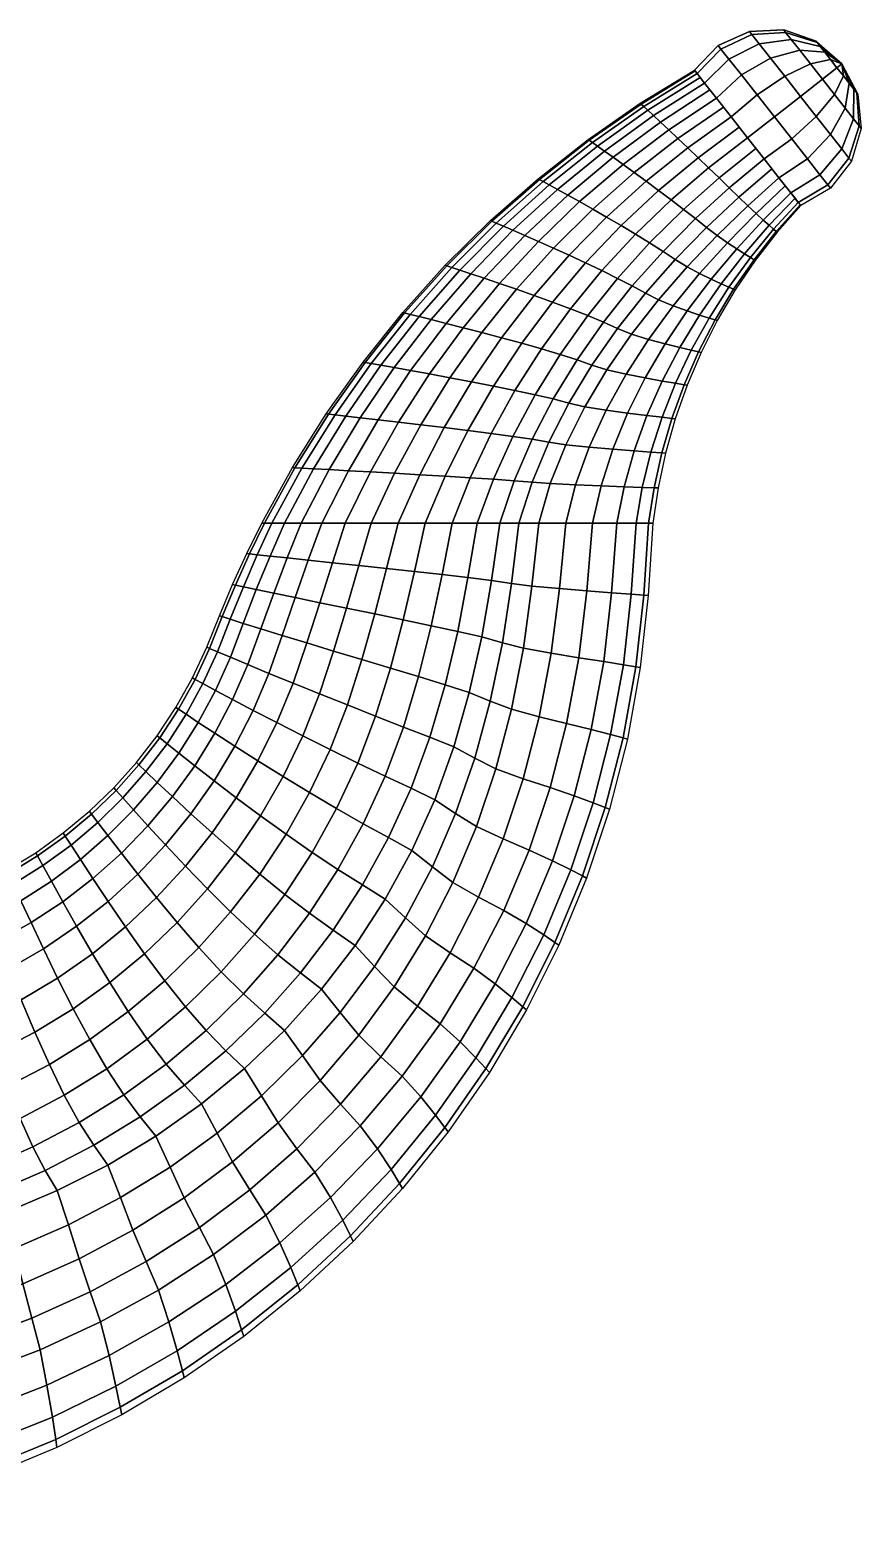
# Model space of a CAD drawing. Extents: x 60 to 137, y 33 to 192.
# Drawn here: x 108.6 to 137.2, y 33.4 to 85 of the extents above; entities that cross this region are included whole.
import ezdxf

# ---------------------------------------------------------------- set-up
doc = ezdxf.new("R2010")
doc.units = 0
doc.header["$MEASUREMENT"] = 0
doc.layers.get('0').update_dxf_attribs({"linetype": 'CONTINUOUS'})
doc.layers.add('SURFACE', color=51, linetype='CONTINUOUS')

# ---------------------------------------------------------------- blocks, each defined once
blk = doc.blocks.new('1')
at = {"layer": 'SURFACE'}
mesh = blk.add_polymesh((9, 9), dxfattribs=at)
for k, corner in enumerate([(0.039, 0.231, -60), (1.206, 0.231, -59.957), (2.367, 0.231, -59.83), (3.516, 0.231, -59.618), (4.645, 0.231, -59.323), (5.751, 0.231, -58.946), (6.826, 0.231, -58.49), (7.865, 0.231, -57.956), (8.862, 0.231, -57.348), (0.039, 1.588, -60.155), (1.216, 1.584, -60.11), (2.385, 1.576, -59.979), (3.542, 1.562, -59.762), (4.68, 1.544, -59.462), (5.793, 1.522, -59.08), (6.876, 1.497, -58.617), (7.921, 1.469, -58.076), (8.924, 1.44, -57.461), (0.039, 2.874, -60.614), (1.242, 2.868, -60.56), (2.438, 2.852, -60.417), (3.62, 2.825, -60.188), (4.781, 2.791, -59.873), (5.917, 2.749, -59.473), (7.02, 2.701, -58.992), (8.086, 2.648, -58.431), (9.108, 2.592, -57.794), (0.039, 4.024, -61.351), (1.285, 4.016, -61.283), (2.521, 3.993, -61.124), (3.742, 3.956, -60.873), (4.942, 3.908, -60.534), (6.114, 3.85, -60.107), (7.252, 3.783, -59.595), (8.349, 3.71, -59.001), (9.401, 3.632, -58.328), (0.039, 4.977, -62.329), (1.34, 4.967, -62.243), (2.631, 4.94, -62.061), (3.905, 4.896, -61.783), (5.156, 4.839, -61.411), (6.376, 4.77, -60.947), (7.56, 4.691, -60.395), (8.701, 4.604, -59.757), (9.793, 4.512, -59.036), (0.039, 5.684, -63.498), (1.408, 5.674, -63.39), (2.764, 5.645, -63.18), (4.102, 5.598, -62.869), (5.414, 5.538, -62.459), (6.694, 5.464, -61.952), (7.934, 5.38, -61.351), (9.128, 5.288, -60.66), (10.27, 5.189, -59.883), (0.039, 6.109, -64.796), (1.485, 6.099, -64.664), (2.917, 6.071, -64.423), (4.328, 6.026, -64.075), (5.711, 5.968, -63.622), (7.058, 5.897, -63.068), (8.362, 5.817, -62.414), (9.617, 5.728, -61.666), (10.817, 5.633, -60.827), (0.039, 6.229, -66.156), (1.57, 6.22, -65.998), (3.085, 6.196, -65.724), (4.576, 6.159, -65.338), (6.036, 6.109, -64.842), (7.457, 6.048, -64.238), (8.832, 5.979, -63.531), (10.154, 5.904, -62.724), (11.416, 5.823, -61.821), (0.039, 6.038, -67.508), (1.66, 6.032, -67.322), (3.263, 6.015, -67.017), (4.84, 5.988, -66.593), (6.382, 5.953, -66.055), (7.882, 5.91, -65.404), (9.331, 5.862, -64.645), (10.723, 5.808, -63.781), (12.05, 5.75, -62.819)]):
    mesh.set_mesh_vertex(divmod(k, 9), corner)
mesh = blk.add_polymesh((9, 9), dxfattribs=at)
for k, corner in enumerate([(0.039, 6.038, -67.508), (1.66, 6.032, -67.322), (3.263, 6.015, -67.017), (4.84, 5.988, -66.593), (6.382, 5.953, -66.055), (7.882, 5.91, -65.404), (9.331, 5.862, -64.645), (10.723, 5.808, -63.781), (12.05, 5.75, -62.819), (0.039, 5.546, -68.782), (1.755, 5.544, -68.569), (3.449, 5.537, -68.232), (5.113, 5.525, -67.774), (6.74, 5.509, -67.197), (8.32, 5.491, -66.505), (9.845, 5.47, -65.7), (11.308, 5.446, -64.787), (12.701, 5.421, -63.77), (0.039, 4.78, -69.913), (1.85, 4.781, -69.672), (3.637, 4.785, -69.307), (5.39, 4.792, -68.819), (7.1, 4.801, -68.211), (8.76, 4.811, -67.484), (10.36, 4.824, -66.643), (11.893, 4.837, -65.69), (13.351, 4.851, -64.631), (0.039, 3.777, -70.84), (1.946, 3.783, -70.573), (3.824, 3.8, -70.185), (5.663, 3.827, -69.674), (7.455, 3.863, -69.043), (9.192, 3.907, -68.293), (10.864, 3.957, -67.427), (12.463, 4.011, -66.448), (13.981, 4.07, -65.36), (0.039, 2.755, -71.633), (2.039, 2.764, -71.343), (4.004, 2.792, -70.933), (5.927, 2.835, -70.403), (7.796, 2.892, -69.755), (9.604, 2.961, -68.988), (11.342, 3.041, -68.105), (13.002, 3.128, -67.108), (14.575, 3.22, -66), (0.039, 2.637, -72.997), (2.128, 2.642, -72.679), (4.176, 2.658, -72.236), (6.174, 2.684, -71.669), (8.115, 2.717, -70.977), (9.987, 2.758, -70.163), (11.784, 2.804, -69.228), (13.496, 2.855, -68.174), (15.116, 2.909, -67.005), (0.039, 2.519, -74.36), (2.211, 2.523, -74.016), (4.338, 2.535, -73.541), (6.41, 2.553, -72.935), (8.419, 2.578, -72.2), (10.355, 2.607, -71.337), (12.209, 2.641, -70.347), (13.975, 2.678, -69.234), (15.643, 2.717, -68.001), (0.039, 2.531, -75.681), (2.289, 2.536, -75.311), (4.493, 2.551, -74.805), (6.643, 2.574, -74.162), (8.727, 2.604, -73.384), (10.737, 2.64, -72.471), (12.663, 2.682, -71.428), (14.497, 2.728, -70.256), (16.23, 2.777, -68.96), (0.039, 3.149, -76.889), (2.358, 3.149, -76.497), (4.633, 3.148, -75.963), (6.853, 3.145, -75.285), (9.009, 3.143, -74.467), (11.089, 3.139, -73.509), (13.085, 3.135, -72.415), (14.986, 3.131, -71.188), (16.785, 3.127, -69.832)]):
    mesh.set_mesh_vertex(divmod(k, 9), corner)
mesh = blk.add_polymesh((9, 9), dxfattribs=at)
for k, corner in enumerate([(8.862, 0.231, -57.348), (9.812, 0.231, -56.669), (10.71, 0.231, -55.922), (11.551, 0.231, -55.112), (12.331, 0.231, -54.243), (13.045, 0.231, -53.319), (13.69, 0.231, -52.346), (14.263, 0.231, -51.328), (14.759, 0.231, -50.271), (8.924, 1.44, -57.461), (9.88, 1.409, -56.774), (10.783, 1.378, -56.02), (11.629, 1.347, -55.201), (12.413, 1.316, -54.323), (13.131, 1.286, -53.39), (13.779, 1.259, -52.407), (14.353, 1.234, -51.379), (14.852, 1.212, -50.312), (9.108, 2.592, -57.794), (10.08, 2.533, -57.084), (10.999, 2.473, -56.304), (11.859, 2.413, -55.46), (12.655, 2.355, -54.555), (13.383, 2.298, -53.594), (14.04, 2.246, -52.583), (14.621, 2.198, -51.527), (15.125, 2.156, -50.431), (9.401, 3.632, -58.328), (10.402, 3.551, -57.58), (11.346, 3.468, -56.76), (12.228, 3.384, -55.874), (13.044, 3.303, -54.926), (13.79, 3.225, -53.921), (14.461, 3.152, -52.864), (15.054, 3.085, -51.762), (15.567, 3.027, -50.62), (9.793, 4.512, -59.036), (10.831, 4.415, -58.237), (11.81, 4.316, -57.365), (12.723, 4.217, -56.423), (13.567, 4.121, -55.417), (14.336, 4.028, -54.353), (15.028, 3.941, -53.237), (15.637, 3.862, -52.074), (16.162, 3.793, -50.871), (10.27, 5.189, -59.883), (11.354, 5.086, -59.024), (12.375, 4.981, -58.088), (13.326, 4.876, -57.08), (14.204, 4.773, -56.006), (15.003, 4.674, -54.872), (15.719, 4.582, -53.684), (16.349, 4.498, -52.448), (16.889, 4.424, -51.172), (10.817, 5.633, -60.827), (11.954, 5.534, -59.902), (13.023, 5.433, -58.897), (14.018, 5.332, -57.816), (14.934, 5.232, -56.667), (15.767, 5.138, -55.455), (16.512, 5.049, -54.187), (17.165, 4.968, -52.87), (17.723, 4.897, -51.512), (11.416, 5.823, -61.821), (12.61, 5.738, -60.829), (13.732, 5.652, -59.752), (14.775, 5.565, -58.597), (15.734, 5.481, -57.369), (16.604, 5.4, -56.077), (17.38, 5.324, -54.726), (18.058, 5.255, -53.324), (18.635, 5.195, -51.879), (12.05, 5.75, -62.819), (13.305, 5.691, -61.761), (14.482, 5.63, -60.616), (15.575, 5.569, -59.388), (16.578, 5.509, -58.085), (17.486, 5.451, -56.713), (18.294, 5.398, -55.28), (18.998, 5.349, -53.793), (19.595, 5.306, -52.262)]):
    mesh.set_mesh_vertex(divmod(k, 9), corner)
mesh = blk.add_polymesh((9, 9), dxfattribs=at)
for k, corner in enumerate([(12.05, 5.75, -62.819), (13.305, 5.691, -61.761), (14.482, 5.63, -60.616), (15.575, 5.569, -59.388), (16.578, 5.509, -58.085), (17.486, 5.451, -56.713), (18.294, 5.398, -55.28), (18.998, 5.349, -53.793), (19.595, 5.306, -52.262), (12.701, 5.421, -63.77), (14.017, 5.395, -62.655), (15.25, 5.368, -61.448), (16.392, 5.342, -60.155), (17.439, 5.316, -58.783), (18.385, 5.291, -57.338), (19.224, 5.267, -55.828), (19.954, 5.246, -54.261), (20.569, 5.227, -52.646), (13.351, 4.851, -64.631), (14.726, 4.866, -63.47), (16.012, 4.882, -62.213), (17.202, 4.897, -60.866), (18.291, 4.912, -59.435), (19.272, 4.926, -57.928), (20.141, 4.94, -56.351), (20.894, 4.952, -54.712), (21.527, 4.963, -53.02), (13.981, 4.07, -65.36), (15.412, 4.131, -64.168), (16.747, 4.193, -62.876), (17.981, 4.255, -61.49), (19.107, 4.316, -60.016), (20.12, 4.374, -58.46), (21.015, 4.429, -56.83), (21.788, 4.479, -55.132), (22.435, 4.522, -53.373), (14.575, 3.22, -66), (16.054, 3.317, -64.786), (17.433, 3.416, -63.468), (18.704, 3.515, -62.053), (19.862, 3.612, -60.545), (20.901, 3.705, -58.95), (21.817, 3.792, -57.274), (22.606, 3.871, -55.524), (23.263, 3.94, -53.708), (15.116, 2.909, -67.005), (16.636, 2.966, -65.724), (18.05, 3.024, -64.337), (19.351, 3.082, -62.849), (20.534, 3.138, -61.264), (21.593, 3.193, -59.589), (22.523, 3.244, -57.83), (23.322, 3.29, -55.995), (23.985, 3.33, -54.091), (15.643, 2.717, -68.001), (17.206, 2.759, -66.653), (18.657, 2.801, -65.195), (19.991, 2.843, -63.631), (21.201, 2.884, -61.968), (22.282, 2.924, -60.212), (23.23, 2.961, -58.37), (24.042, 2.994, -56.45), (24.714, 3.024, -54.458), (16.23, 2.777, -68.96), (17.855, 2.829, -67.544), (19.363, 2.881, -66.014), (20.749, 2.933, -64.376), (22.007, 2.984, -62.636), (23.13, 3.034, -60.801), (24.115, 3.08, -58.878), (24.956, 3.121, -56.875), (25.652, 3.158, -54.801), (16.785, 3.127, -69.832), (18.472, 3.122, -68.354), (20.039, 3.117, -66.758), (21.48, 3.112, -65.05), (22.787, 3.107, -63.239), (23.955, 3.103, -61.331), (24.979, 3.099, -59.334), (25.855, 3.095, -57.256), (26.577, 3.091, -55.106)]):
    mesh.set_mesh_vertex(divmod(k, 9), corner)
mesh = blk.add_polymesh((9, 5), dxfattribs=at)
for k, corner in enumerate([(14.759, 0.231, -50.271), (15.192, 0.231, -49.186), (15.644, 0.231, -48.109), (16.13, 0.231, -47.047), (16.647, 0.231, -46), (14.852, 1.212, -50.312), (15.285, 1.194, -49.217), (15.737, 1.18, -48.13), (16.221, 1.171, -47.058), (16.736, 1.168, -46), (15.125, 2.156, -50.431), (15.561, 2.121, -49.307), (16.013, 2.095, -48.191), (16.491, 2.078, -47.088), (16.999, 2.073, -46), (15.567, 3.027, -50.62), (16.009, 2.979, -49.45), (16.459, 2.943, -48.286), (16.931, 2.92, -47.136), (17.427, 2.912, -46), (16.162, 3.793, -50.871), (16.612, 3.736, -49.639), (17.062, 3.692, -48.413), (17.523, 3.665, -47.199), (18.004, 3.655, -46), (16.889, 4.424, -51.172), (17.349, 4.363, -49.866), (17.798, 4.317, -48.565), (18.248, 4.288, -47.275), (18.711, 4.278, -46), (17.723, 4.897, -51.512), (18.194, 4.839, -50.124), (18.643, 4.794, -48.738), (19.08, 4.766, -47.362), (19.522, 4.757, -46), (18.635, 5.195, -51.879), (19.118, 5.145, -50.404), (19.567, 5.107, -48.927), (19.99, 5.083, -47.457), (20.409, 5.075, -46), (19.595, 5.306, -52.262), (20.09, 5.271, -50.696), (20.538, 5.244, -49.125), (20.945, 5.227, -47.557), (21.339, 5.221, -46)]):
    mesh.set_mesh_vertex(divmod(k, 5), corner)
mesh = blk.add_polymesh((21, 11), dxfattribs=at)
for k, corner in enumerate([(35.215, 0.231, -35.065), (34.4, 0.231, -35.982), (33.645, 0.231, -36.95), (32.954, 0.231, -37.965), (32.33, 0.231, -39.022), (31.776, 0.231, -40.117), (31.293, 0.231, -41.246), (30.885, 0.231, -42.404), (30.552, 0.231, -43.585), (30.296, 0.231, -44.785), (30.118, 0.231, -46), (35.193, 0.695, -35.036), (34.368, 0.708, -35.955), (33.601, 0.743, -36.925), (32.897, 0.795, -37.941), (32.259, 0.858, -39), (31.689, 0.927, -40.098), (31.192, 0.995, -41.23), (30.769, 1.058, -42.39), (30.424, 1.11, -43.576), (30.157, 1.145, -44.781), (29.971, 1.158, -46), (35.126, 1.148, -34.951), (34.275, 1.172, -35.874), (33.475, 1.236, -36.848), (32.732, 1.331, -37.871), (32.051, 1.446, -38.936), (31.437, 1.572, -40.042), (30.896, 1.697, -41.182), (30.433, 1.812, -42.352), (30.05, 1.907, -43.549), (29.753, 1.971, -44.766), (29.544, 1.995, -46), (35.016, 1.578, -34.811), (34.124, 1.609, -35.741), (33.272, 1.691, -36.724), (32.469, 1.812, -37.755), (31.723, 1.959, -38.832), (31.042, 2.119, -39.95), (30.435, 2.279, -41.104), (29.908, 2.426, -42.291), (29.468, 2.547, -43.506), (29.123, 2.629, -44.744), (28.88, 2.659, -46), (34.865, 1.975, -34.619), (33.92, 2.006, -35.559), (33.004, 2.091, -36.553), (32.127, 2.215, -37.598), (31.301, 2.366, -38.69), (30.538, 2.53, -39.825), (29.849, 2.694, -41), (29.245, 2.845, -42.209), (28.735, 2.969, -43.448), (28.331, 3.054, -44.714), (28.043, 3.085, -46), (34.678, 2.33, -34.382), (33.672, 2.355, -35.333), (32.684, 2.423, -36.341), (31.727, 2.524, -37.403), (30.817, 2.647, -38.514), (29.968, 2.78, -39.672), (29.194, 2.913, -40.871), (28.508, 3.036, -42.108), (27.925, 3.137, -43.378), (27.456, 3.205, -44.677), (27.115, 3.231, -46), (34.459, 2.632, -34.103), (33.387, 2.645, -35.068), (32.327, 2.679, -36.092), (31.295, 2.729, -37.174), (30.308, 2.791, -38.309), (29.381, 2.857, -39.493), (28.53, 2.924, -40.722), (27.77, 2.985, -41.991), (27.116, 3.036, -43.298), (26.584, 3.07, -44.635), (26.187, 3.083, -46), (34.214, 2.875, -33.791), (33.079, 2.89, -34.77), (31.966, 2.931, -35.814), (30.889, 2.991, -36.918), (29.863, 3.064, -38.079), (28.901, 3.143, -39.293), (28.017, 3.222, -40.555), (27.222, 3.295, -41.862), (26.531, 3.355, -43.208), (25.954, 3.396, -44.589), (25.506, 3.411, -46), (33.948, 3.054, -33.453), (32.747, 3.082, -34.448), (31.583, 3.16, -35.512), (30.467, 3.275, -36.641), (29.409, 3.414, -37.831), (28.419, 3.566, -39.077), (27.508, 3.717, -40.376), (26.686, 3.857, -41.722), (25.961, 3.971, -43.112), (25.343, 4.049, -44.539), (24.841, 4.078, -46), (33.668, 3.162, -33.096), (32.397, 3.203, -34.109), (31.173, 3.313, -35.194), (30.006, 3.475, -36.349), (28.903, 3.671, -37.569), (27.873, 3.885, -38.85), (26.922, 4.099, -40.188), (26.059, 4.296, -41.576), (25.291, 4.458, -43.011), (24.623, 4.568, -44.488), (24.063, 4.608, -46), (33.381, 3.199, -32.731), (32.036, 3.249, -33.761), (30.746, 3.385, -34.869), (29.519, 3.585, -36.05), (28.361, 3.827, -37.302), (27.279, 4.091, -38.618), (26.279, 4.356, -39.995), (25.365, 4.598, -41.427), (24.544, 4.798, -42.908), (23.821, 4.934, -44.435), (23.199, 4.984, -46), (33.094, 3.162, -32.366), (31.673, 3.219, -33.413), (30.313, 3.373, -34.543), (29.021, 3.601, -35.751), (27.801, 3.876, -37.034), (26.659, 4.176, -38.386), (25.6, 4.477, -39.802), (24.628, 4.752, -41.277), (23.748, 4.98, -42.806), (22.964, 5.134, -44.382), (22.28, 5.19, -46), (32.815, 3.054, -32.01), (31.318, 3.114, -33.074), (29.886, 3.279, -34.225), (28.524, 3.522, -35.46), (27.237, 3.817, -36.773), (26.031, 4.137, -38.159), (24.908, 4.458, -39.614), (23.874, 4.753, -41.131), (22.932, 4.996, -42.705), (22.086, 5.16, -44.33), (21.339, 5.221, -46), (32.549, 2.875, -31.672), (30.979, 2.937, -32.752), (29.476, 3.104, -33.923), (28.044, 3.351, -35.183), (26.689, 3.65, -36.524), (25.416, 3.975, -37.943), (24.228, 4.301, -39.434), (23.129, 4.6, -40.991), (22.124, 4.846, -42.609), (21.216, 5.013, -44.281), (20.409, 5.075, -46), (32.303, 2.632, -31.359), (30.665, 2.692, -32.454), (29.093, 2.853, -33.645), (27.594, 3.091, -34.927), (26.173, 3.38, -36.295), (24.834, 3.694, -37.744), (23.582, 4.009, -39.268), (22.421, 4.298, -40.862), (21.355, 4.536, -42.519), (20.388, 4.697, -44.234), (19.522, 4.757, -46), (32.084, 2.33, -31.081), (30.383, 2.384, -32.189), (28.749, 2.532, -33.397), (27.187, 2.75, -34.698), (25.704, 3.015, -36.089), (24.305, 3.304, -37.565), (22.993, 3.592, -39.119), (21.774, 3.857, -40.745), (20.651, 4.075, -42.439), (19.629, 4.223, -44.192), (18.711, 4.278, -46), (31.898, 1.975, -30.843), (30.141, 2.022, -31.963), (28.452, 2.15, -33.184), (26.836, 2.338, -34.503), (25.299, 2.567, -35.914), (23.845, 2.815, -37.411), (22.481, 3.064, -38.99), (21.211, 3.293, -40.644), (20.038, 3.481, -42.369), (18.968, 3.608, -44.156), (18.004, 3.655, -46), (31.747, 1.578, -30.652), (29.945, 1.616, -31.781), (28.211, 1.717, -33.014), (26.55, 1.866, -34.346), (24.968, 2.048, -35.772), (23.471, 2.245, -37.287), (22.064, 2.442, -38.885), (20.751, 2.624, -40.562), (19.538, 2.773, -42.311), (18.429, 2.874, -44.126), (17.427, 2.912, -46), (31.637, 1.148, -30.512), (29.801, 1.174, -31.648), (28.032, 1.244, -32.889), (26.338, 1.348, -34.23), (24.723, 1.473, -35.667), (23.194, 1.61, -37.195), (21.755, 1.747, -38.808), (20.412, 1.873, -40.501), (19.169, 1.976, -42.268), (18.03, 2.047, -44.103), (16.999, 2.073, -46), (31.57, 0.695, -30.426), (29.712, 0.708, -31.567), (27.923, 0.744, -32.813), (26.208, 0.797, -34.16), (24.573, 0.862, -35.603), (23.024, 0.932, -37.138), (21.566, 1.002, -38.76), (20.204, 1.066, -40.463), (18.942, 1.119, -42.241), (17.785, 1.155, -44.089), (16.736, 1.168, -46), (31.547, 0.231, -30.397), (29.682, 0.231, -31.54), (27.885, 0.231, -32.787), (26.164, 0.231, -34.136), (24.522, 0.231, -35.581), (22.967, 0.231, -37.119), (21.502, 0.231, -38.744), (20.134, 0.231, -40.45), (18.866, 0.231, -42.232), (17.702, 0.231, -44.084), (16.647, 0.231, -46)]):
    mesh.set_mesh_vertex(divmod(k, 11), corner)
mesh = blk.add_polymesh((9, 5), dxfattribs=at)
for k, corner in enumerate([(19.595, 5.306, -52.262), (20.09, 5.271, -50.696), (20.538, 5.244, -49.125), (20.945, 5.227, -47.557), (21.339, 5.221, -46), (20.569, 5.227, -52.646), (21.076, 5.212, -50.993), (21.522, 5.2, -49.328), (21.912, 5.193, -47.662), (22.28, 5.19, -46), (21.527, 4.963, -53.02), (22.044, 4.971, -51.285), (22.486, 4.978, -49.531), (22.858, 4.982, -47.767), (23.199, 4.984, -46), (22.435, 4.522, -53.373), (22.96, 4.558, -51.565), (23.396, 4.585, -49.728), (23.749, 4.602, -47.87), (24.063, 4.608, -46), (23.263, 3.94, -53.708), (23.793, 3.997, -51.833), (24.221, 4.041, -49.918), (24.554, 4.068, -47.971), (24.841, 4.078, -46), (23.985, 3.33, -54.091), (24.515, 3.364, -52.126), (24.934, 3.389, -50.117), (25.245, 3.405, -48.072), (25.506, 3.411, -46), (24.714, 3.024, -54.458), (25.247, 3.048, -52.406), (25.659, 3.067, -50.305), (25.951, 3.078, -48.167), (26.187, 3.083, -46), (25.652, 3.158, -54.801), (26.202, 3.188, -52.665), (26.617, 3.211, -50.479), (26.899, 3.226, -48.254), (27.115, 3.231, -46), (26.577, 3.091, -55.106), (27.146, 3.089, -52.894), (27.568, 3.087, -50.633), (27.843, 3.085, -48.33), (28.043, 3.085, -46)]):
    mesh.set_mesh_vertex(divmod(k, 5), corner)
mesh = blk.add_polymesh((5, 9), dxfattribs=at)
for k, corner in enumerate([(0.039, 3.149, -76.889), (2.358, 3.149, -76.497), (4.633, 3.148, -75.963), (6.853, 3.145, -75.285), (9.009, 3.143, -74.467), (11.089, 3.139, -73.509), (13.085, 3.135, -72.415), (14.986, 3.131, -71.188), (16.785, 3.127, -69.832), (0.039, 3.176, -78.245), (2.416, 3.172, -77.833), (4.75, 3.161, -77.268), (7.032, 3.144, -76.55), (9.249, 3.122, -75.683), (11.392, 3.095, -74.669), (13.449, 3.064, -73.511), (15.411, 3.03, -72.215), (17.268, 2.994, -70.786), (0.039, 2.605, -79.476), (2.46, 2.6, -79.047), (4.84, 2.588, -78.454), (7.169, 2.568, -77.699), (9.435, 2.541, -76.786), (11.626, 2.51, -75.719), (13.732, 2.473, -74.501), (15.741, 2.433, -73.14), (17.645, 2.39, -71.64), (0.039, 1.552, -80.333), (2.487, 1.549, -79.892), (4.897, 1.541, -79.28), (7.256, 1.528, -78.499), (9.553, 1.511, -77.554), (11.775, 1.491, -76.449), (13.912, 1.467, -75.189), (15.952, 1.441, -73.78), (17.886, 1.414, -72.23), (0.039, 0.231, -80.641), (2.497, 0.231, -80.196), (4.917, 0.231, -79.577), (7.287, 0.231, -78.787), (9.594, 0.231, -77.83), (11.827, 0.231, -76.711), (13.974, 0.231, -75.436), (16.025, 0.231, -74.011), (17.969, 0.231, -72.443)]):
    mesh.set_mesh_vertex(divmod(k, 9), corner)
mesh = blk.add_polymesh((5, 9), dxfattribs=at)
for k, corner in enumerate([(16.785, 3.127, -69.832), (18.472, 3.122, -68.354), (20.039, 3.117, -66.758), (21.48, 3.112, -65.05), (22.787, 3.107, -63.239), (23.955, 3.103, -61.331), (24.979, 3.099, -59.334), (25.855, 3.095, -57.256), (26.577, 3.091, -55.106), (17.268, 2.994, -70.786), (19.012, 2.956, -69.229), (20.633, 2.917, -67.551), (22.124, 2.879, -65.76), (23.478, 2.841, -63.864), (24.688, 2.805, -61.87), (25.75, 2.771, -59.788), (26.656, 2.74, -57.627), (27.405, 2.713, -55.396), (17.645, 2.39, -71.64), (19.434, 2.346, -70.009), (21.098, 2.3, -68.254), (22.629, 2.254, -66.385), (24.021, 2.21, -64.409), (25.265, 2.167, -62.336), (26.357, 2.127, -60.176), (27.289, 2.09, -57.939), (28.059, 2.059, -55.637), (17.886, 1.414, -72.23), (19.704, 1.385, -70.547), (21.395, 1.355, -68.738), (22.953, 1.326, -66.813), (24.369, 1.297, -64.781), (25.635, 1.269, -62.652), (26.746, 1.243, -60.438), (27.695, 1.22, -58.149), (28.479, 1.199, -55.797), (17.969, 0.231, -72.443), (19.797, 0.231, -70.74), (21.498, 0.231, -68.911), (23.065, 0.231, -66.966), (24.489, 0.231, -64.914), (25.763, 0.231, -62.766), (26.88, 0.231, -60.532), (27.835, 0.231, -58.224), (28.624, 0.231, -55.854)]):
    mesh.set_mesh_vertex(divmod(k, 9), corner)
mesh = blk.add_polymesh((20, 6), dxfattribs=dict(at, m_close=True))
for k, corner in enumerate([(36.63, 0.231, -30.178), (37.172, 0.231, -31.227), (37.287, 0.231, -32.402), (36.958, 0.231, -33.536), (36.234, 0.231, -34.468), (35.215, 0.231, -35.065), (36.63, 0.231, -30.178), (37.137, 0.589, -31.182), (37.221, 0.896, -32.319), (36.872, 1.109, -33.426), (36.139, 1.197, -34.347), (35.126, 1.148, -34.951), (36.63, 0.231, -30.178), (37.035, 0.912, -31.053), (37.032, 1.497, -32.078), (36.623, 1.902, -33.109), (35.864, 2.069, -33.998), (34.865, 1.975, -34.619), (36.63, 0.231, -30.178), (36.877, 1.169, -30.851), (36.738, 1.973, -31.704), (36.234, 2.53, -32.614), (35.437, 2.761, -33.454), (34.459, 2.632, -34.103), (36.63, 0.231, -30.178), (36.677, 1.333, -30.597), (36.367, 2.279, -31.232), (35.745, 2.934, -31.991), (34.898, 3.205, -32.768), (33.948, 3.054, -33.453), (36.63, 0.231, -30.178), (36.455, 1.39, -30.315), (35.956, 2.385, -30.708), (35.202, 3.073, -31.301), (34.301, 3.358, -32.009), (33.381, 3.199, -32.731), (36.63, 0.231, -30.178), (36.234, 1.333, -30.034), (35.544, 2.279, -30.185), (34.659, 2.934, -30.61), (33.704, 3.205, -31.249), (32.815, 3.054, -32.01), (36.63, 0.231, -30.178), (36.034, 1.169, -29.78), (35.173, 1.973, -29.713), (34.169, 2.53, -29.987), (33.165, 2.761, -30.563), (32.303, 2.632, -31.359), (36.63, 0.231, -30.178), (35.876, 0.912, -29.578), (34.879, 1.497, -29.338), (33.781, 1.902, -29.492), (32.738, 2.069, -30.019), (31.898, 1.975, -30.843), (36.63, 0.231, -30.178), (35.774, 0.589, -29.449), (34.69, 0.896, -29.098), (33.531, 1.109, -29.175), (32.463, 1.197, -29.67), (31.637, 1.148, -30.512), (36.63, 0.231, -30.178), (35.739, 0.231, -29.404), (34.625, 0.231, -29.015), (33.445, 0.231, -29.066), (32.368, 0.231, -29.549), (31.547, 0.231, -30.397), (36.63, 0.231, -30.178), (35.774, -0.128, -29.449), (34.69, -0.435, -29.098), (33.531, -0.648, -29.175), (32.463, -0.736, -29.67), (31.637, -0.687, -30.512), (36.63, 0.231, -30.178), (35.876, -0.451, -29.578), (34.879, -1.035, -29.338), (33.781, -1.44, -29.492), (32.738, -1.608, -30.019), (31.898, -1.514, -30.843), (36.63, 0.231, -30.178), (36.034, -0.707, -29.78), (35.173, -1.512, -29.713), (34.169, -2.069, -29.987), (33.165, -2.3, -30.563), (32.303, -2.171, -31.359), (36.63, 0.231, -30.178), (36.234, -0.872, -30.034), (35.544, -1.818, -30.185), (34.659, -2.473, -30.61), (33.704, -2.744, -31.249), (32.815, -2.592, -32.01), (36.63, 0.231, -30.178), (36.455, -0.929, -30.315), (35.956, -1.923, -30.708), (35.202, -2.612, -31.301), (34.301, -2.897, -32.009), (33.381, -2.738, -32.731), (36.63, 0.231, -30.178), (36.677, -0.872, -30.597), (36.367, -1.818, -31.232), (35.745, -2.473, -31.991), (34.898, -2.744, -32.768), (33.948, -2.592, -33.453), (36.63, 0.231, -30.178), (36.877, -0.707, -30.851), (36.738, -1.512, -31.704), (36.234, -2.069, -32.614), (35.437, -2.3, -33.454), (34.459, -2.171, -34.103), (36.63, 0.231, -30.178), (37.035, -0.451, -31.053), (37.032, -1.035, -32.078), (36.623, -1.44, -33.109), (35.864, -1.608, -33.998), (34.865, -1.514, -34.619), (36.63, 0.231, -30.178), (37.137, -0.128, -31.182), (37.221, -0.435, -32.319), (36.872, -0.648, -33.426), (36.139, -0.736, -34.347), (35.126, -0.687, -34.951)]):
    mesh.set_mesh_vertex(divmod(k, 6), corner)
mesh = blk.add_polymesh((5, 5), dxfattribs=at)
for k, corner in enumerate([(26.577, 3.091, -55.106), (27.146, 3.089, -52.894), (27.568, 3.087, -50.633), (27.843, 3.085, -48.33), (28.043, 3.085, -46), (27.405, 2.713, -55.396), (27.993, 2.69, -53.106), (28.423, 2.673, -50.769), (28.694, 2.663, -48.396), (28.88, 2.659, -46), (28.059, 2.059, -55.637), (28.663, 2.032, -53.279), (29.1, 2.012, -50.879), (29.368, 2, -48.447), (29.544, 1.995, -46), (28.479, 1.199, -55.797), (29.093, 1.182, -53.393), (29.534, 1.169, -50.95), (29.801, 1.161, -48.48), (29.971, 1.158, -46), (28.624, 0.231, -55.854), (29.241, 0.231, -53.434), (29.684, 0.231, -50.976), (29.951, 0.231, -48.492), (30.118, 0.231, -46)]):
    mesh.set_mesh_vertex(divmod(k, 5), corner)
mesh = blk.add_polymesh((9, 9), dxfattribs=at)
for k, corner in enumerate([(0.039, 0.231, -60), (1.206, 0.231, -59.957), (2.367, 0.231, -59.83), (3.516, 0.231, -59.618), (4.645, 0.231, -59.323), (5.751, 0.231, -58.946), (6.826, 0.231, -58.49), (7.865, 0.231, -57.956), (8.862, 0.231, -57.348), (0.039, -1.126, -60.155), (1.216, -1.123, -60.11), (2.385, -1.114, -59.979), (3.542, -1.101, -59.762), (4.68, -1.083, -59.462), (5.793, -1.061, -59.08), (6.876, -1.036, -58.617), (7.921, -1.008, -58.076), (8.924, -0.979, -57.461), (0.039, -2.413, -60.614), (1.242, -2.407, -60.56), (2.438, -2.39, -60.417), (3.62, -2.364, -60.188), (4.781, -2.329, -59.873), (5.917, -2.287, -59.473), (7.02, -2.24, -58.992), (8.086, -2.187, -58.431), (9.108, -2.131, -57.794), (0.039, -3.562, -61.351), (1.285, -3.554, -61.283), (2.521, -3.531, -61.124), (3.742, -3.495, -60.873), (4.942, -3.447, -60.534), (6.114, -3.389, -60.107), (7.252, -3.322, -59.595), (8.349, -3.249, -59.001), (9.401, -3.171, -58.328), (0.039, -4.515, -62.329), (1.34, -4.506, -62.243), (2.631, -4.478, -62.061), (3.905, -4.435, -61.783), (5.156, -4.378, -61.411), (6.376, -4.309, -60.947), (7.56, -4.23, -60.395), (8.701, -4.143, -59.757), (9.793, -4.05, -59.036), (0.039, -5.223, -63.498), (1.408, -5.212, -63.39), (2.764, -5.183, -63.18), (4.102, -5.137, -62.869), (5.414, -5.076, -62.459), (6.694, -5.003, -61.952), (7.934, -4.919, -61.351), (9.128, -4.826, -60.66), (10.27, -4.728, -59.883), (0.039, -5.647, -64.796), (1.485, -5.637, -64.664), (2.917, -5.609, -64.423), (4.328, -5.565, -64.075), (5.711, -5.507, -63.622), (7.058, -5.436, -63.068), (8.362, -5.355, -62.414), (9.617, -5.266, -61.666), (10.817, -5.171, -60.827), (0.039, -5.767, -66.156), (1.57, -5.759, -65.998), (3.085, -5.735, -65.724), (4.576, -5.697, -65.338), (6.036, -5.647, -64.842), (7.457, -5.587, -64.238), (8.832, -5.518, -63.531), (10.154, -5.442, -62.724), (11.416, -5.361, -61.821), (0.039, -5.577, -67.508), (1.66, -5.571, -67.322), (3.263, -5.554, -67.017), (4.84, -5.527, -66.593), (6.382, -5.492, -66.055), (7.882, -5.449, -65.404), (9.331, -5.4, -64.645), (10.723, -5.347, -63.781), (12.05, -5.289, -62.819)]):
    mesh.set_mesh_vertex(divmod(k, 9), corner)
mesh = blk.add_polymesh((5, 9), dxfattribs=at)
for k, corner in enumerate([(0.039, -2.688, -76.889), (2.358, -2.688, -76.497), (4.633, -2.686, -75.963), (6.853, -2.684, -75.285), (9.009, -2.681, -74.467), (11.089, -2.678, -73.509), (13.085, -2.674, -72.415), (14.986, -2.67, -71.188), (16.785, -2.665, -69.832), (0.039, -2.714, -78.245), (2.416, -2.711, -77.833), (4.75, -2.7, -77.268), (7.032, -2.683, -76.55), (9.249, -2.661, -75.683), (11.392, -2.634, -74.669), (13.449, -2.603, -73.511), (15.411, -2.569, -72.215), (17.268, -2.532, -70.786), (0.039, -2.143, -79.476), (2.46, -2.139, -79.047), (4.84, -2.126, -78.454), (7.169, -2.106, -77.699), (9.435, -2.08, -76.786), (11.626, -2.048, -75.719), (13.732, -2.012, -74.501), (15.741, -1.972, -73.14), (17.645, -1.929, -71.64), (0.039, -1.091, -80.333), (2.487, -1.088, -79.892), (4.897, -1.08, -79.28), (7.256, -1.067, -78.499), (9.553, -1.05, -77.554), (11.775, -1.029, -76.449), (13.912, -1.006, -75.189), (15.952, -0.98, -73.78), (17.886, -0.952, -72.23), (0.039, 0.231, -80.641), (2.497, 0.231, -80.196), (4.917, 0.231, -79.577), (7.287, 0.231, -78.787), (9.594, 0.231, -77.83), (11.827, 0.231, -76.711), (13.974, 0.231, -75.436), (16.025, 0.231, -74.011), (17.969, 0.231, -72.443)]):
    mesh.set_mesh_vertex(divmod(k, 9), corner)
mesh = blk.add_polymesh((9, 9), dxfattribs=at)
for k, corner in enumerate([(8.862, 0.231, -57.348), (9.812, 0.231, -56.669), (10.71, 0.231, -55.922), (11.551, 0.231, -55.112), (12.331, 0.231, -54.243), (13.045, 0.231, -53.319), (13.69, 0.231, -52.346), (14.263, 0.231, -51.328), (14.759, 0.231, -50.271), (8.924, -0.979, -57.461), (9.88, -0.948, -56.774), (10.783, -0.917, -56.02), (11.629, -0.885, -55.201), (12.413, -0.854, -54.323), (13.131, -0.825, -53.39), (13.779, -0.797, -52.407), (14.353, -0.772, -51.379), (14.852, -0.751, -50.312), (9.108, -2.131, -57.794), (10.08, -2.072, -57.084), (10.999, -2.012, -56.304), (11.859, -1.952, -55.46), (12.655, -1.893, -54.555), (13.383, -1.837, -53.594), (14.04, -1.784, -52.583), (14.621, -1.736, -51.527), (15.125, -1.695, -50.431), (9.401, -3.171, -58.328), (10.402, -3.089, -57.58), (11.346, -3.006, -56.76), (12.228, -2.923, -55.874), (13.044, -2.842, -54.926), (13.79, -2.764, -53.921), (14.461, -2.69, -52.864), (15.054, -2.624, -51.762), (15.567, -2.566, -50.62), (9.793, -4.05, -59.036), (10.831, -3.953, -58.237), (11.81, -3.855, -57.365), (12.723, -3.756, -56.423), (13.567, -3.659, -55.417), (14.336, -3.566, -54.353), (15.028, -3.479, -53.237), (15.637, -3.401, -52.074), (16.162, -3.332, -50.871), (10.27, -4.728, -59.883), (11.354, -4.625, -59.024), (12.375, -4.52, -58.088), (13.326, -4.414, -57.08), (14.204, -4.311, -56.006), (15.003, -4.213, -54.872), (15.719, -4.12, -53.684), (16.349, -4.036, -52.448), (16.889, -3.963, -51.172), (10.817, -5.171, -60.827), (11.954, -5.072, -59.902), (13.023, -4.971, -58.897), (14.018, -4.87, -57.816), (14.934, -4.771, -56.667), (15.767, -4.676, -55.455), (16.512, -4.587, -54.187), (17.165, -4.506, -52.87), (17.723, -4.436, -51.512), (11.416, -5.361, -61.821), (12.61, -5.277, -60.829), (13.732, -5.19, -59.752), (14.775, -5.104, -58.597), (15.734, -5.02, -57.369), (16.604, -4.939, -56.077), (17.38, -4.863, -54.726), (18.058, -4.794, -53.324), (18.635, -4.733, -51.879), (12.05, -5.289, -62.819), (13.305, -5.229, -61.761), (14.482, -5.168, -60.616), (15.575, -5.107, -59.388), (16.578, -5.047, -58.085), (17.486, -4.99, -56.713), (18.294, -4.936, -55.28), (18.998, -4.887, -53.793), (19.595, -4.845, -52.262)]):
    mesh.set_mesh_vertex(divmod(k, 9), corner)
mesh = blk.add_polymesh((9, 5), dxfattribs=at)
for k, corner in enumerate([(14.759, 0.231, -50.271), (15.192, 0.231, -49.186), (15.644, 0.231, -48.109), (16.13, 0.231, -47.047), (16.647, 0.231, -46), (14.852, -0.751, -50.312), (15.285, -0.732, -49.217), (15.737, -0.719, -48.13), (16.221, -0.71, -47.058), (16.736, -0.707, -46), (15.125, -1.695, -50.431), (15.561, -1.66, -49.307), (16.013, -1.634, -48.191), (16.491, -1.617, -47.088), (16.999, -1.611, -46), (15.567, -2.566, -50.62), (16.009, -2.518, -49.45), (16.459, -2.481, -48.286), (16.931, -2.458, -47.136), (17.427, -2.45, -46), (16.162, -3.332, -50.871), (16.612, -3.274, -49.639), (17.062, -3.231, -48.413), (17.523, -3.204, -47.199), (18.004, -3.194, -46), (16.889, -3.963, -51.172), (17.349, -3.902, -49.866), (17.798, -3.856, -48.565), (18.248, -3.827, -47.275), (18.711, -3.816, -46), (17.723, -4.436, -51.512), (18.194, -4.377, -50.124), (18.643, -4.333, -48.738), (19.08, -4.305, -47.362), (19.522, -4.295, -46), (18.635, -4.733, -51.879), (19.118, -4.684, -50.404), (19.567, -4.646, -48.927), (19.99, -4.622, -47.457), (20.409, -4.613, -46), (19.595, -4.845, -52.262), (20.09, -4.809, -50.696), (20.538, -4.783, -49.125), (20.945, -4.766, -47.557), (21.339, -4.76, -46)]):
    mesh.set_mesh_vertex(divmod(k, 5), corner)
mesh = blk.add_polymesh((21, 11), dxfattribs=at)
for k, corner in enumerate([(35.215, 0.231, -35.065), (34.4, 0.231, -35.982), (33.645, 0.231, -36.95), (32.954, 0.231, -37.965), (32.33, 0.231, -39.022), (31.776, 0.231, -40.117), (31.293, 0.231, -41.246), (30.885, 0.231, -42.404), (30.552, 0.231, -43.585), (30.296, 0.231, -44.785), (30.118, 0.231, -46), (35.193, -0.234, -35.036), (34.368, -0.247, -35.955), (33.601, -0.282, -36.925), (32.897, -0.334, -37.941), (32.259, -0.397, -39), (31.689, -0.465, -40.098), (31.192, -0.534, -41.23), (30.769, -0.597, -42.39), (30.424, -0.649, -43.576), (30.157, -0.684, -44.781), (29.971, -0.697, -46), (35.126, -0.687, -34.951), (34.275, -0.71, -35.874), (33.475, -0.775, -36.848), (32.732, -0.87, -37.871), (32.051, -0.985, -38.936), (31.437, -1.11, -40.042), (30.896, -1.236, -41.182), (30.433, -1.351, -42.352), (30.05, -1.446, -43.549), (29.753, -1.51, -44.766), (29.544, -1.534, -46), (35.016, -1.117, -34.811), (34.124, -1.147, -35.741), (33.272, -1.229, -36.724), (32.469, -1.35, -37.755), (31.723, -1.497, -38.832), (31.042, -1.657, -39.95), (30.435, -1.817, -41.104), (29.908, -1.964, -42.291), (29.468, -2.085, -43.506), (29.123, -2.167, -44.744), (28.88, -2.198, -46), (34.865, -1.514, -34.619), (33.92, -1.545, -35.559), (33.004, -1.629, -36.553), (32.127, -1.754, -37.598), (31.301, -1.905, -38.69), (30.538, -2.069, -39.825), (29.849, -2.233, -41), (29.245, -2.384, -42.209), (28.735, -2.508, -43.448), (28.331, -2.592, -44.714), (28.043, -2.623, -46), (34.678, -1.868, -34.382), (33.672, -1.893, -35.333), (32.684, -1.962, -36.341), (31.727, -2.063, -37.403), (30.817, -2.185, -38.514), (29.968, -2.319, -39.672), (29.194, -2.452, -40.871), (28.508, -2.575, -42.108), (27.925, -2.676, -43.378), (27.456, -2.744, -44.677), (27.115, -2.769, -46), (34.459, -2.171, -34.103), (33.387, -2.183, -35.068), (32.327, -2.218, -36.092), (31.295, -2.268, -37.174), (30.308, -2.329, -38.309), (29.381, -2.396, -39.493), (28.53, -2.463, -40.722), (27.77, -2.524, -41.991), (27.116, -2.574, -43.298), (26.584, -2.609, -44.635), (26.187, -2.621, -46), (34.214, -2.414, -33.791), (33.079, -2.429, -34.77), (31.966, -2.47, -35.814), (30.889, -2.53, -36.918), (29.863, -2.603, -38.079), (28.901, -2.682, -39.293), (28.017, -2.761, -40.555), (27.222, -2.834, -41.862), (26.531, -2.894, -43.208), (25.954, -2.934, -44.589), (25.506, -2.949, -46), (33.948, -2.592, -33.453), (32.747, -2.621, -34.448), (31.583, -2.699, -35.512), (30.467, -2.814, -36.641), (29.409, -2.953, -37.831), (28.419, -3.104, -39.077), (27.508, -3.256, -40.376), (26.686, -3.395, -41.722), (25.961, -3.51, -43.112), (25.343, -3.588, -44.539), (24.841, -3.617, -46), (33.668, -2.701, -33.096), (32.397, -2.742, -34.109), (31.173, -2.851, -35.194), (30.006, -3.013, -36.349), (28.903, -3.21, -37.569), (27.873, -3.424, -38.85), (26.922, -3.638, -40.188), (26.059, -3.835, -41.576), (25.291, -3.997, -43.011), (24.623, -4.107, -44.488), (24.063, -4.147, -46), (33.381, -2.738, -32.731), (32.036, -2.788, -33.761), (30.746, -2.923, -34.869), (29.519, -3.123, -36.05), (28.361, -3.366, -37.302), (27.279, -3.63, -38.618), (26.279, -3.894, -39.995), (25.365, -4.137, -41.427), (24.544, -4.337, -42.908), (23.821, -4.472, -44.435), (23.199, -4.522, -46), (33.094, -2.701, -32.366), (31.673, -2.758, -33.413), (30.313, -2.912, -34.543), (29.021, -3.139, -35.751), (27.801, -3.415, -37.034), (26.659, -3.715, -38.386), (25.6, -4.015, -39.802), (24.628, -4.291, -41.277), (23.748, -4.518, -42.806), (22.964, -4.672, -44.382), (22.28, -4.729, -46), (32.815, -2.592, -32.01), (31.318, -2.653, -33.074), (29.886, -2.818, -34.225), (28.524, -3.061, -35.46), (27.237, -3.355, -36.773), (26.031, -3.676, -38.159), (24.908, -3.997, -39.614), (23.874, -4.292, -41.131), (22.932, -4.534, -42.705), (22.086, -4.699, -44.33), (21.339, -4.76, -46), (32.549, -2.414, -31.672), (30.979, -2.476, -32.752), (29.476, -2.643, -33.923), (28.044, -2.889, -35.183), (26.689, -3.188, -36.524), (25.416, -3.514, -37.943), (24.228, -3.839, -39.434), (23.129, -4.138, -40.991), (22.124, -4.385, -42.609), (21.216, -4.552, -44.281), (20.409, -4.613, -46), (32.303, -2.171, -31.359), (30.665, -2.23, -32.454), (29.093, -2.392, -33.645), (27.594, -2.63, -34.927), (26.173, -2.919, -36.295), (24.834, -3.233, -37.744), (23.582, -3.547, -39.268), (22.421, -3.836, -40.862), (21.355, -4.074, -42.519), (20.388, -4.236, -44.234), (19.522, -4.295, -46), (32.084, -1.868, -31.081), (30.383, -1.923, -32.189), (28.749, -2.071, -33.397), (27.187, -2.289, -34.698), (25.704, -2.554, -36.089), (24.305, -2.842, -37.565), (22.993, -3.131, -39.119), (21.774, -3.396, -40.745), (20.651, -3.614, -42.439), (19.629, -3.762, -44.192), (18.711, -3.816, -46), (31.898, -1.514, -30.843), (30.141, -1.561, -31.963), (28.452, -1.689, -33.184), (26.836, -1.877, -34.503), (25.299, -2.105, -35.914), (23.845, -2.354, -37.411), (22.481, -2.603, -38.99), (21.211, -2.831, -40.644), (20.038, -3.019, -42.369), (18.968, -3.147, -44.156), (18.004, -3.194, -46), (31.747, -1.117, -30.652), (29.945, -1.154, -31.781), (28.211, -1.256, -33.014), (26.55, -1.405, -34.346), (24.968, -1.586, -35.772), (23.471, -1.784, -37.287), (22.064, -1.981, -38.885), (20.751, -2.162, -40.562), (19.538, -2.312, -42.311), (18.429, -2.413, -44.126), (17.427, -2.45, -46), (31.637, -0.687, -30.512), (29.801, -0.712, -31.648), (28.032, -0.783, -32.889), (26.338, -0.886, -34.23), (24.723, -1.012, -35.667), (23.194, -1.149, -37.195), (21.755, -1.286, -38.808), (20.412, -1.412, -40.501), (19.169, -1.515, -42.268), (18.03, -1.585, -44.103), (16.999, -1.611, -46), (31.57, -0.234, -30.426), (29.712, -0.247, -31.567), (27.923, -0.283, -32.813), (26.208, -0.336, -34.16), (24.573, -0.4, -35.603), (23.024, -0.47, -37.138), (21.566, -0.54, -38.76), (20.204, -0.605, -40.463), (18.942, -0.658, -42.241), (17.785, -0.694, -44.089), (16.736, -0.707, -46), (31.547, 0.231, -30.397), (29.682, 0.231, -31.54), (27.885, 0.231, -32.787), (26.164, 0.231, -34.136), (24.522, 0.231, -35.581), (22.967, 0.231, -37.119), (21.502, 0.231, -38.744), (20.134, 0.231, -40.45), (18.866, 0.231, -42.232), (17.702, 0.231, -44.084), (16.647, 0.231, -46)]):
    mesh.set_mesh_vertex(divmod(k, 11), corner)
mesh = blk.add_polymesh((5, 9), dxfattribs=at)
for k, corner in enumerate([(16.785, -2.665, -69.832), (18.472, -2.661, -68.354), (20.039, -2.656, -66.758), (21.48, -2.651, -65.05), (22.787, -2.646, -63.239), (23.955, -2.642, -61.331), (24.979, -2.637, -59.334), (25.855, -2.633, -57.256), (26.577, -2.63, -55.106), (17.268, -2.532, -70.786), (19.012, -2.495, -69.229), (20.633, -2.456, -67.551), (22.124, -2.417, -65.76), (23.478, -2.379, -63.864), (24.688, -2.343, -61.87), (25.75, -2.309, -59.788), (26.656, -2.278, -57.627), (27.405, -2.251, -55.396), (17.645, -1.929, -71.64), (19.434, -1.884, -70.009), (21.098, -1.839, -68.254), (22.629, -1.793, -66.385), (24.021, -1.748, -64.409), (25.265, -1.706, -62.336), (26.357, -1.665, -60.176), (27.289, -1.629, -57.939), (28.059, -1.597, -55.637), (17.886, -0.952, -72.23), (19.704, -0.923, -70.547), (21.395, -0.894, -68.738), (22.953, -0.864, -66.813), (24.369, -0.836, -64.781), (25.635, -0.808, -62.652), (26.746, -0.782, -60.438), (27.695, -0.759, -58.149), (28.479, -0.738, -55.797), (17.969, 0.231, -72.443), (19.797, 0.231, -70.74), (21.498, 0.231, -68.911), (23.065, 0.231, -66.966), (24.489, 0.231, -64.914), (25.763, 0.231, -62.766), (26.88, 0.231, -60.532), (27.835, 0.231, -58.224), (28.624, 0.231, -55.854)]):
    mesh.set_mesh_vertex(divmod(k, 9), corner)
mesh = blk.add_polymesh((5, 5), dxfattribs=at)
for k, corner in enumerate([(26.577, -2.63, -55.106), (27.146, -2.627, -52.894), (27.568, -2.625, -50.633), (27.843, -2.624, -48.33), (28.043, -2.623, -46), (27.405, -2.251, -55.396), (27.993, -2.229, -53.106), (28.423, -2.212, -50.769), (28.694, -2.201, -48.396), (28.88, -2.198, -46), (28.059, -1.597, -55.637), (28.663, -1.571, -53.279), (29.1, -1.551, -50.879), (29.368, -1.538, -48.447), (29.544, -1.534, -46), (28.479, -0.738, -55.797), (29.093, -0.721, -53.393), (29.534, -0.708, -50.95), (29.801, -0.7, -48.48), (29.971, -0.697, -46), (28.624, 0.231, -55.854), (29.241, 0.231, -53.434), (29.684, 0.231, -50.976), (29.951, 0.231, -48.492), (30.118, 0.231, -46)]):
    mesh.set_mesh_vertex(divmod(k, 5), corner)
mesh = blk.add_polymesh((9, 9), dxfattribs=at)
for k, corner in enumerate([(0.039, -5.577, -67.508), (1.66, -5.571, -67.322), (3.263, -5.554, -67.017), (4.84, -5.527, -66.593), (6.382, -5.492, -66.055), (7.882, -5.449, -65.404), (9.331, -5.4, -64.645), (10.723, -5.347, -63.781), (12.05, -5.289, -62.819), (0.039, -5.085, -68.782), (1.755, -5.083, -68.569), (3.449, -5.075, -68.232), (5.113, -5.063, -67.774), (6.74, -5.048, -67.197), (8.32, -5.029, -66.505), (9.845, -5.008, -65.7), (11.308, -4.985, -64.787), (12.701, -4.96, -63.77), (0.039, -4.318, -69.913), (1.85, -4.32, -69.672), (3.637, -4.324, -69.307), (5.39, -4.331, -68.819), (7.1, -4.339, -68.211), (8.76, -4.35, -67.484), (10.36, -4.362, -66.643), (11.893, -4.376, -65.69), (13.351, -4.39, -64.631), (0.039, -3.316, -70.84), (1.946, -3.322, -70.573), (3.824, -3.339, -70.185), (5.663, -3.366, -69.674), (7.455, -3.402, -69.043), (9.192, -3.446, -68.293), (10.864, -3.495, -67.427), (12.463, -3.55, -66.448), (13.981, -3.608, -65.36), (0.039, -2.293, -71.633), (2.039, -2.303, -71.343), (4.004, -2.33, -70.933), (5.927, -2.374, -70.403), (7.796, -2.431, -69.755), (9.604, -2.5, -68.988), (11.342, -2.579, -68.105), (13.002, -2.666, -67.108), (14.575, -2.759, -66), (0.039, -2.175, -72.997), (2.128, -2.181, -72.679), (4.176, -2.197, -72.236), (6.174, -2.222, -71.669), (8.115, -2.256, -70.977), (9.987, -2.296, -70.163), (11.784, -2.343, -69.228), (13.496, -2.394, -68.174), (15.116, -2.448, -67.005), (0.039, -2.058, -74.36), (2.211, -2.062, -74.016), (4.338, -2.073, -73.541), (6.41, -2.092, -72.935), (8.419, -2.116, -72.2), (10.355, -2.146, -71.337), (12.209, -2.179, -70.347), (13.975, -2.216, -69.234), (15.643, -2.256, -68.001), (0.039, -2.07, -75.681), (2.289, -2.075, -75.311), (4.493, -2.089, -74.805), (6.643, -2.112, -74.162), (8.727, -2.142, -73.384), (10.737, -2.179, -72.471), (12.663, -2.221, -71.428), (14.497, -2.267, -70.256), (16.23, -2.316, -68.96), (0.039, -2.688, -76.889), (2.358, -2.688, -76.497), (4.633, -2.686, -75.963), (6.853, -2.684, -75.285), (9.009, -2.681, -74.467), (11.089, -2.678, -73.509), (13.085, -2.674, -72.415), (14.986, -2.67, -71.188), (16.785, -2.665, -69.832)]):
    mesh.set_mesh_vertex(divmod(k, 9), corner)
mesh = blk.add_polymesh((9, 9), dxfattribs=at)
for k, corner in enumerate([(12.05, -5.289, -62.819), (13.305, -5.229, -61.761), (14.482, -5.168, -60.616), (15.575, -5.107, -59.388), (16.578, -5.047, -58.085), (17.486, -4.99, -56.713), (18.294, -4.936, -55.28), (18.998, -4.887, -53.793), (19.595, -4.845, -52.262), (12.701, -4.96, -63.77), (14.017, -4.934, -62.655), (15.25, -4.907, -61.448), (16.392, -4.88, -60.155), (17.439, -4.854, -58.783), (18.385, -4.829, -57.338), (19.224, -4.806, -55.828), (19.954, -4.785, -54.261), (20.569, -4.766, -52.646), (13.351, -4.39, -64.631), (14.726, -4.405, -63.47), (16.012, -4.42, -62.213), (17.202, -4.436, -60.866), (18.291, -4.451, -59.435), (19.272, -4.465, -57.928), (20.141, -4.478, -56.351), (20.894, -4.491, -54.712), (21.527, -4.501, -53.02), (13.981, -3.608, -65.36), (15.412, -3.669, -64.168), (16.747, -3.731, -62.876), (17.981, -3.794, -61.49), (19.107, -3.854, -60.016), (20.12, -3.913, -58.46), (21.015, -3.968, -56.83), (21.788, -4.017, -55.132), (22.435, -4.061, -53.373), (14.575, -2.759, -66), (16.054, -2.856, -64.786), (17.433, -2.955, -63.468), (18.704, -3.054, -62.053), (19.862, -3.151, -60.545), (20.901, -3.244, -58.95), (21.817, -3.331, -57.274), (22.606, -3.41, -55.524), (23.263, -3.479, -53.708), (15.116, -2.448, -67.005), (16.636, -2.505, -65.724), (18.05, -2.562, -64.337), (19.351, -2.62, -62.849), (20.534, -2.677, -61.264), (21.593, -2.731, -59.589), (22.523, -2.782, -57.83), (23.322, -2.828, -55.995), (23.985, -2.869, -54.091), (15.643, -2.256, -68.001), (17.206, -2.297, -66.653), (18.657, -2.339, -65.195), (19.991, -2.381, -63.631), (21.201, -2.423, -61.968), (22.282, -2.462, -60.212), (23.23, -2.499, -58.37), (24.042, -2.533, -56.45), (24.714, -2.563, -54.458), (16.23, -2.316, -68.96), (17.855, -2.367, -67.544), (19.363, -2.42, -66.014), (20.749, -2.472, -64.376), (22.007, -2.523, -62.636), (23.13, -2.572, -60.801), (24.115, -2.618, -58.878), (24.956, -2.66, -56.875), (25.652, -2.697, -54.801), (16.785, -2.665, -69.832), (18.472, -2.661, -68.354), (20.039, -2.656, -66.758), (21.48, -2.651, -65.05), (22.787, -2.646, -63.239), (23.955, -2.642, -61.331), (24.979, -2.637, -59.334), (25.855, -2.633, -57.256), (26.577, -2.63, -55.106)]):
    mesh.set_mesh_vertex(divmod(k, 9), corner)
mesh = blk.add_polymesh((9, 5), dxfattribs=at)
for k, corner in enumerate([(19.595, -4.845, -52.262), (20.09, -4.809, -50.696), (20.538, -4.783, -49.125), (20.945, -4.766, -47.557), (21.339, -4.76, -46), (20.569, -4.766, -52.646), (21.076, -4.751, -50.993), (21.522, -4.739, -49.328), (21.912, -4.732, -47.662), (22.28, -4.729, -46), (21.527, -4.501, -53.02), (22.044, -4.51, -51.285), (22.486, -4.517, -49.531), (22.858, -4.521, -47.767), (23.199, -4.522, -46), (22.435, -4.061, -53.373), (22.96, -4.097, -51.565), (23.396, -4.124, -49.728), (23.749, -4.141, -47.87), (24.063, -4.147, -46), (23.263, -3.479, -53.708), (23.793, -3.536, -51.833), (24.221, -3.579, -49.918), (24.554, -3.607, -47.971), (24.841, -3.617, -46), (23.985, -2.869, -54.091), (24.515, -2.902, -52.126), (24.934, -2.928, -50.117), (25.245, -2.944, -48.072), (25.506, -2.949, -46), (24.714, -2.563, -54.458), (25.247, -2.587, -52.406), (25.659, -2.605, -50.305), (25.951, -2.617, -48.167), (26.187, -2.621, -46), (25.652, -2.697, -54.801), (26.202, -2.727, -52.665), (26.617, -2.75, -50.479), (26.899, -2.764, -48.254), (27.115, -2.769, -46), (26.577, -2.63, -55.106), (27.146, -2.627, -52.894), (27.568, -2.625, -50.633), (27.843, -2.624, -48.33), (28.043, -2.623, -46)]):
    mesh.set_mesh_vertex(divmod(k, 5), corner)

msp = doc.modelspace()

# ---------------------------------------------------------------- block references
at = {"extrusion": (-5.32907e-15, 1, -3.27943e-15), "rotation": 180}
msp.add_blockref('1', (-99.961, 0.231, 114), dxfattribs=at)

doc.saveas('drawing.dxf')
